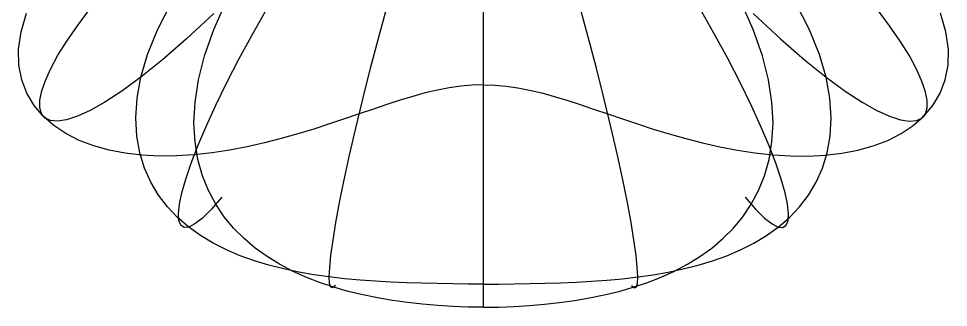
# Model space of a CAD drawing. Extents: x -50 to 50, y -10 to 15.
# Drawn here: x -4.63 to 4.63, y -6 to -3.12 of the extents above; entities that cross this region are included whole.
import ezdxf

# ---------------------------------------------------------------- set-up
doc = ezdxf.new("R2010")
doc.units = 0

msp = doc.modelspace()

# ---------------------------------------------------------------- linework, layer by layer
at = {"layer": '-0.000152'}
msp.add_lwpolyline([(0, -5.99954), (0, -5.99954), (0, -5.988683), (0, -5.988683), (0, -5.945706), (0, -5.945706), (0, -5.871484), (0, -5.871484), (0, -5.766859), (0, -5.766859), (0, -5.632676), (0, -5.632676), (0, -5.469809), (0, -5.469809), (0, -5.279183), (0, -5.279183), (0, -5.061789), (0, -5.061789), (0, -4.818694), (0, -4.818694), (0, -4.551051), (0, -4.551051), (0, -4.260102), (0, -4.260102), (0, -3.947185), (0, -3.947185), (0, -3.613727), (0, -3.613727), (0, -3.261253), (0, -3.261253), (0, -2.891375)], dxfattribs=at)
at = {"layer": '-0.000892'}
for points in [[(0, -5.997385), (0, -5.997385), (-0.152187, -5.995618), (-0.152187, -5.995618), (-0.304223, -5.990291), (-0.304223, -5.990291), (-0.455952, -5.98132), (-0.455952, -5.98132), (-0.6072, -5.968569), (-0.6072, -5.968569), (-0.757775, -5.951849), (-0.757775, -5.951849), (-0.907454, -5.930921), (-0.907454, -5.930921), (-1.055979, -5.905498), (-1.055979, -5.905498), (-1.203052, -5.875249), (-1.203052, -5.875249), (-1.348327, -5.839803), (-1.348327, -5.839803), (-1.491406, -5.798754), (-1.491406, -5.798754), (-1.631832, -5.75166), (-1.631832, -5.75166), (-1.769085, -5.698053), (-1.769085, -5.698053), (-1.902581, -5.637443), (-1.902581, -5.637443), (-2.031659, -5.569316), (-2.031659, -5.569316), (-2.155588, -5.493145), (-2.155588, -5.493145), (-2.273553, -5.408385), (-2.273553, -5.408385), (-2.384653, -5.314481), (-2.384653, -5.314481), (-2.487898, -5.210866), (-2.487898, -5.210866), (-2.582196, -5.096956), (-2.582196, -5.096956), (-2.666347, -4.972152), (-2.666347, -4.972152), (-2.739028, -4.835826), (-2.739028, -4.835826), (-2.798775, -4.687316), (-2.798775, -4.687316), (-2.84396, -4.525904), (-2.84396, -4.525904), (-2.872753, -4.350797), (-2.872753, -4.350797), (-2.883083, -4.161091), (-2.883083, -4.161091), (-2.872568, -3.955729), (-2.872568, -3.955729), (-2.838429, -3.733437), (-2.838429, -3.733437), (-2.777368, -3.492646), (-2.777368, -3.492646), (-2.685396, -3.231376), (-2.685396, -3.231376), (-2.557597, -2.947082)], [(0, -5.997385), (0, -5.997385), (0.152187, -5.995618), (0.152187, -5.995618), (0.304223, -5.990291), (0.304223, -5.990291), (0.455952, -5.98132), (0.455952, -5.98132), (0.6072, -5.968569), (0.6072, -5.968569), (0.757775, -5.951849), (0.757775, -5.951849), (0.907454, -5.930921), (0.907454, -5.930921), (1.055979, -5.905498), (1.055979, -5.905498), (1.203052, -5.875249), (1.203052, -5.875249), (1.348327, -5.839803), (1.348327, -5.839803), (1.491406, -5.798754), (1.491406, -5.798754), (1.631832, -5.75166), (1.631832, -5.75166), (1.769085, -5.698053), (1.769085, -5.698053), (1.902581, -5.637443), (1.902581, -5.637443), (2.031659, -5.569316), (2.031659, -5.569316), (2.155588, -5.493145), (2.155588, -5.493145), (2.273553, -5.408385), (2.273553, -5.408385), (2.384653, -5.314481), (2.384653, -5.314481), (2.487898, -5.210866), (2.487898, -5.210866), (2.582196, -5.096956), (2.582196, -5.096956), (2.666347, -4.972152), (2.666347, -4.972152), (2.739028, -4.835826), (2.739028, -4.835826), (2.798775, -4.687316), (2.798775, -4.687316), (2.84396, -4.525904), (2.84396, -4.525904), (2.872753, -4.350797), (2.872753, -4.350797), (2.883083, -4.161091), (2.883083, -4.161091), (2.872568, -3.955729), (2.872568, -3.955729), (2.838429, -3.733437), (2.838429, -3.733437), (2.777368, -3.492646), (2.777368, -3.492646), (2.685396, -3.231376), (2.685396, -3.231376), (2.557597, -2.947082)]]:
    msp.add_lwpolyline(points, dxfattribs=at)
at = {"layer": '-0.010386'}
for points in [[(-1.475156, -5.780801), (-1.475156, -5.780801), (-1.502151, -5.805574), (-1.502151, -5.805574), (-1.521363, -5.79898), (-1.521363, -5.79898), (-1.532737, -5.762024), (-1.532737, -5.762024), (-1.536199, -5.695623), (-1.536199, -5.695623), (-1.531672, -5.600653), (-1.531672, -5.600653), (-1.519078, -5.477985), (-1.519078, -5.477985), (-1.498347, -5.32851), (-1.498347, -5.32851), (-1.469426, -5.15316), (-1.469426, -5.15316), (-1.432278, -4.952924), (-1.432278, -4.952924), (-1.38689, -4.728858), (-1.38689, -4.728858), (-1.333276, -4.482091), (-1.333276, -4.482091), (-1.271476, -4.213832), (-1.271476, -4.213832), (-1.201562, -3.925372), (-1.201562, -3.925372), (-1.123638, -3.618086), (-1.123638, -3.618086), (-1.03784, -3.293428), (-1.03784, -3.293428), (-0.944342, -2.952935)], [(1.475156, -5.780801), (1.475156, -5.780801), (1.502151, -5.805574), (1.502151, -5.805574), (1.521363, -5.79898), (1.521363, -5.79898), (1.532737, -5.762024), (1.532737, -5.762024), (1.536199, -5.695623), (1.536199, -5.695623), (1.531672, -5.600653), (1.531672, -5.600653), (1.519078, -5.477985), (1.519078, -5.477985), (1.498347, -5.32851), (1.498347, -5.32851), (1.469426, -5.15316), (1.469426, -5.15316), (1.432278, -4.952924), (1.432278, -4.952924), (1.38689, -4.728858), (1.38689, -4.728858), (1.333276, -4.482091), (1.333276, -4.482091), (1.271476, -4.213832), (1.271476, -4.213832), (1.201562, -3.925372), (1.201562, -3.925372), (1.123638, -3.618086), (1.123638, -3.618086), (1.03784, -3.293428), (1.03784, -3.293428), (0.944342, -2.952935)]]:
    msp.add_lwpolyline(points, dxfattribs=at)
at = {"layer": '-0.095465'}
for points in [[(0, -5.766859), (0, -5.766859), (-0.153314, -5.766421), (-0.153314, -5.766421), (-0.306689, -5.765074), (-0.306689, -5.765074), (-0.460175, -5.762714), (-0.460175, -5.762714), (-0.613806, -5.759169), (-0.613806, -5.759169), (-0.76759, -5.754203), (-0.76759, -5.754203), (-0.921499, -5.747517), (-0.921499, -5.747517), (-1.075463, -5.738752), (-1.075463, -5.738752), (-1.229362, -5.727496), (-1.229362, -5.727496), (-1.383021, -5.713288), (-1.383021, -5.713288), (-1.536199, -5.695623), (-1.536199, -5.695623), (-1.688591, -5.673959), (-1.688591, -5.673959), (-1.839816, -5.647721), (-1.839816, -5.647721), (-1.989417, -5.616313), (-1.989417, -5.616313), (-2.136856, -5.579121), (-2.136856, -5.579121), (-2.281514, -5.535518), (-2.281514, -5.535518), (-2.422686, -5.484875), (-2.422686, -5.484875), (-2.55958, -5.426566), (-2.55958, -5.426566), (-2.691316, -5.359971), (-2.691316, -5.359971), (-2.816926, -5.284483), (-2.816926, -5.284483), (-2.935348, -5.199511), (-2.935348, -5.199511), (-3.045428, -5.104482), (-3.045428, -5.104482), (-3.145912, -4.998841), (-3.145912, -4.998841), (-3.235443, -4.882051), (-3.235443, -4.882051), (-3.312549, -4.753583), (-3.312549, -4.753583), (-3.375627, -4.612914), (-3.375627, -4.612914), (-3.422927, -4.459508), (-3.422927, -4.459508), (-3.452516, -4.2928), (-3.452516, -4.2928), (-3.462239, -4.112168), (-3.462239, -4.112168), (-3.449657, -3.916897), (-3.449657, -3.916897), (-3.41196, -3.706125), (-3.41196, -3.706125), (-3.345847, -3.478779), (-3.345847, -3.478779), (-3.247356, -3.233474), (-3.247356, -3.233474), (-3.111622, -2.968387)], [(0, -5.766859), (0, -5.766859), (0.153314, -5.766421), (0.153314, -5.766421), (0.306689, -5.765074), (0.306689, -5.765074), (0.460175, -5.762714), (0.460175, -5.762714), (0.613806, -5.759169), (0.613806, -5.759169), (0.76759, -5.754203), (0.76759, -5.754203), (0.921499, -5.747517), (0.921499, -5.747517), (1.075463, -5.738752), (1.075463, -5.738752), (1.229362, -5.727496), (1.229362, -5.727496), (1.383021, -5.713288), (1.383021, -5.713288), (1.536199, -5.695623), (1.536199, -5.695623), (1.688591, -5.673959), (1.688591, -5.673959), (1.839816, -5.647721), (1.839816, -5.647721), (1.989417, -5.616313), (1.989417, -5.616313), (2.136856, -5.579121), (2.136856, -5.579121), (2.281514, -5.535518), (2.281514, -5.535518), (2.422686, -5.484875), (2.422686, -5.484875), (2.55958, -5.426566), (2.55958, -5.426566), (2.691316, -5.359971), (2.691316, -5.359971), (2.816926, -5.284483), (2.816926, -5.284483), (2.935348, -5.199511), (2.935348, -5.199511), (3.045428, -5.104482), (3.045428, -5.104482), (3.145912, -4.998841), (3.145912, -4.998841), (3.235443, -4.882051), (3.235443, -4.882051), (3.312549, -4.753583), (3.312549, -4.753583), (3.375627, -4.612914), (3.375627, -4.612914), (3.422927, -4.459508), (3.422927, -4.459508), (3.452516, -4.2928), (3.452516, -4.2928), (3.462239, -4.112168), (3.462239, -4.112168), (3.449657, -3.916897), (3.449657, -3.916897), (3.41196, -3.706125), (3.41196, -3.706125), (3.345847, -3.478779), (3.345847, -3.478779), (3.247356, -3.233474), (3.247356, -3.233474), (3.111622, -2.968387)]]:
    msp.add_lwpolyline(points, dxfattribs=at)
at = {"layer": '-0.107040'}
for points in [[(-2.605384, -4.899822), (-2.605384, -4.899822), (-2.709717, -5.020386), (-2.709717, -5.020386), (-2.79928, -5.109322), (-2.79928, -5.109322), (-2.874425, -5.168518), (-2.874425, -5.168518), (-2.935348, -5.199511), (-2.935348, -5.199511), (-2.982135, -5.203589), (-2.982135, -5.203589), (-3.0148, -5.181878), (-3.0148, -5.181878), (-3.03331, -5.135396), (-3.03331, -5.135396), (-3.03761, -5.065098), (-3.03761, -5.065098), (-3.027636, -4.971915), (-3.027636, -4.971915), (-3.00333, -4.85677), (-3.00333, -4.85677), (-2.964653, -4.720605), (-2.964653, -4.720605), (-2.911589, -4.564391), (-2.911589, -4.564391), (-2.844158, -4.389141), (-2.844158, -4.389141), (-2.762418, -4.195912), (-2.762418, -4.195912), (-2.66647, -3.985816), (-2.66647, -3.985816), (-2.556465, -3.760018), (-2.556465, -3.760018), (-2.432602, -3.519738), (-2.432602, -3.519738), (-2.295136, -3.266252), (-2.295136, -3.266252), (-2.144375, -3.000887)], [(2.605384, -4.899822), (2.605384, -4.899822), (2.709717, -5.020386), (2.709717, -5.020386), (2.79928, -5.109322), (2.79928, -5.109322), (2.874425, -5.168518), (2.874425, -5.168518), (2.935348, -5.199511), (2.935348, -5.199511), (2.982135, -5.203589), (2.982135, -5.203589), (3.0148, -5.181878), (3.0148, -5.181878), (3.03331, -5.135396), (3.03331, -5.135396), (3.03761, -5.065098), (3.03761, -5.065098), (3.027636, -4.971915), (3.027636, -4.971915), (3.00333, -4.85677), (3.00333, -4.85677), (2.964653, -4.720605), (2.964653, -4.720605), (2.911589, -4.564391), (2.911589, -4.564391), (2.844158, -4.389141), (2.844158, -4.389141), (2.762418, -4.195912), (2.762418, -4.195912), (2.66647, -3.985816), (2.66647, -3.985816), (2.556465, -3.760018), (2.556465, -3.760018), (2.432602, -3.519738), (2.432602, -3.519738), (2.295136, -3.266252), (2.295136, -3.266252), (2.144375, -3.000887)]]:
    msp.add_lwpolyline(points, dxfattribs=at)
at = {"layer": '-0.316558'}
for points in [[(-2.685821, -3.071955), (-2.957068, -3.324682), (-2.957068, -3.324682), (-3.197879, -3.5341), (-3.197879, -3.5341), (-3.41196, -3.706125), (-3.41196, -3.706125), (-3.601979, -3.845228), (-3.601979, -3.845228), (-3.769853, -3.954845), (-3.769853, -3.954845), (-3.916949, -4.037665), (-3.916949, -4.037665), (-4.044234, -4.095839), (-4.044234, -4.095839), (-4.152383, -4.131128), (-4.152383, -4.131128), (-4.24186, -4.145014), (-4.24186, -4.145014), (-4.312978, -4.138777), (-4.312978, -4.138777), (-4.365945, -4.113558), (-4.365945, -4.113558), (-4.400901, -4.070406), (-4.400901, -4.070406), (-4.417944, -4.010303), (-4.417944, -4.010303), (-4.417155, -3.9342), (-4.417155, -3.9342), (-4.398612, -3.843027), (-4.398612, -3.843027), (-4.362404, -3.737714), (-4.362404, -3.737714), (-4.308647, -3.619194), (-4.308647, -3.619194), (-4.237486, -3.488417), (-4.237486, -3.488417), (-4.149108, -3.346352), (-4.149108, -3.346352), (-4.043745, -3.19399), (-4.043745, -3.19399), (-3.921679, -3.032343)], [(2.685821, -3.071955), (2.957068, -3.324682), (2.957068, -3.324682), (3.197879, -3.5341), (3.197879, -3.5341), (3.41196, -3.706125), (3.41196, -3.706125), (3.601979, -3.845228), (3.601979, -3.845228), (3.769853, -3.954845), (3.769853, -3.954845), (3.916949, -4.037665), (3.916949, -4.037665), (4.044234, -4.095839), (4.044234, -4.095839), (4.152383, -4.131128), (4.152383, -4.131128), (4.24186, -4.145014), (4.24186, -4.145014), (4.312978, -4.138777), (4.312978, -4.138777), (4.365945, -4.113558), (4.365945, -4.113558), (4.400901, -4.070406), (4.400901, -4.070406), (4.417944, -4.010303), (4.417944, -4.010303), (4.417155, -3.9342), (4.417155, -3.9342), (4.398612, -3.843027), (4.398612, -3.843027), (4.362404, -3.737714), (4.362404, -3.737714), (4.308647, -3.619194), (4.308647, -3.619194), (4.237486, -3.488417), (4.237486, -3.488417), (4.149108, -3.346352), (4.149108, -3.346352), (4.043745, -3.19399), (4.043745, -3.19399), (3.921679, -3.032343)]]:
    msp.add_lwpolyline(points, dxfattribs=at)
at = {"layer": '-1.319951'}
for points in [[(0, -3.78293), (0, -3.78293), (-0.113065, -3.786263), (-0.113065, -3.786263), (-0.226844, -3.796205), (-0.226844, -3.796205), (-0.342034, -3.812591), (-0.342034, -3.812591), (-0.459307, -3.835147), (-0.459307, -3.835147), (-0.579294, -3.863493), (-0.579294, -3.863493), (-0.70257, -3.897149), (-0.70257, -3.897149), (-0.829646, -3.935538), (-0.829646, -3.935538), (-0.960952, -3.977994), (-0.960952, -3.977994), (-1.096831, -4.02377), (-1.096831, -4.02377), (-1.237528, -4.072043), (-1.237528, -4.072043), (-1.383179, -4.121929), (-1.383179, -4.121929), (-1.533809, -4.172485), (-1.533809, -4.172485), (-1.689319, -4.222728), (-1.689319, -4.222728), (-1.849487, -4.271641), (-1.849487, -4.271641), (-2.013963, -4.318187), (-2.013963, -4.318187), (-2.182268, -4.361317), (-2.182268, -4.361317), (-2.353791, -4.399987), (-2.353791, -4.399987), (-2.527795, -4.433167), (-2.527795, -4.433167), (-2.703415, -4.459854), (-2.703415, -4.459854), (-2.879667, -4.47908), (-2.879667, -4.47908), (-3.055447, -4.489929), (-3.055447, -4.489929), (-3.229545, -4.49154), (-3.229545, -4.49154), (-3.400643, -4.483122), (-3.400643, -4.483122), (-3.567331, -4.463958), (-3.567331, -4.463958), (-3.72811, -4.433414), (-3.72811, -4.433414), (-3.881402, -4.390946), (-3.881402, -4.390946), (-4.025553, -4.336099), (-4.025553, -4.336099), (-4.158846, -4.268514), (-4.158846, -4.268514), (-4.279499, -4.187926), (-4.279499, -4.187926), (-4.385667, -4.094161), (-4.385667, -4.094161), (-4.475441, -3.987134), (-4.475441, -3.987134), (-4.546837, -3.866837), (-4.546837, -3.866837), (-4.597778, -3.733331), (-4.597778, -3.733331), (-4.626073, -3.586731), (-4.626073, -3.586731), (-4.629366, -3.427183), (-4.629366, -3.427183), (-4.605078, -3.254839), (-4.605078, -3.254839), (-4.55032, -3.069821)], [(0, -3.78293), (0, -3.78293), (0.113065, -3.786263), (0.113065, -3.786263), (0.226844, -3.796205), (0.226844, -3.796205), (0.342034, -3.812591), (0.342034, -3.812591), (0.459307, -3.835147), (0.459307, -3.835147), (0.579294, -3.863493), (0.579294, -3.863493), (0.70257, -3.897149), (0.70257, -3.897149), (0.829646, -3.935538), (0.829646, -3.935538), (0.960952, -3.977994), (0.960952, -3.977994), (1.096831, -4.02377), (1.096831, -4.02377), (1.237528, -4.072043), (1.237528, -4.072043), (1.383179, -4.121929), (1.383179, -4.121929), (1.533809, -4.172485), (1.533809, -4.172485), (1.689319, -4.222728), (1.689319, -4.222728), (1.849487, -4.271641), (1.849487, -4.271641), (2.013963, -4.318187), (2.013963, -4.318187), (2.182268, -4.361317), (2.182268, -4.361317), (2.353791, -4.399987), (2.353791, -4.399987), (2.527795, -4.433167), (2.527795, -4.433167), (2.703415, -4.459854), (2.703415, -4.459854), (2.879667, -4.47908), (2.879667, -4.47908), (3.055447, -4.489929), (3.055447, -4.489929), (3.229545, -4.49154), (3.229545, -4.49154), (3.400643, -4.483122), (3.400643, -4.483122), (3.567331, -4.463958), (3.567331, -4.463958), (3.72811, -4.433414), (3.72811, -4.433414), (3.881402, -4.390946), (3.881402, -4.390946), (4.025553, -4.336099), (4.025553, -4.336099), (4.158846, -4.268514), (4.158846, -4.268514), (4.279499, -4.187926), (4.279499, -4.187926), (4.385667, -4.094161), (4.385667, -4.094161), (4.475441, -3.987134), (4.475441, -3.987134), (4.546837, -3.866837), (4.546837, -3.866837), (4.597778, -3.733331), (4.597778, -3.733331), (4.626073, -3.586731), (4.626073, -3.586731), (4.629366, -3.427183), (4.629366, -3.427183), (4.605078, -3.254839), (4.605078, -3.254839), (4.55032, -3.069821)]]:
    msp.add_lwpolyline(points, dxfattribs=at)

doc.saveas('drawing.dxf')
